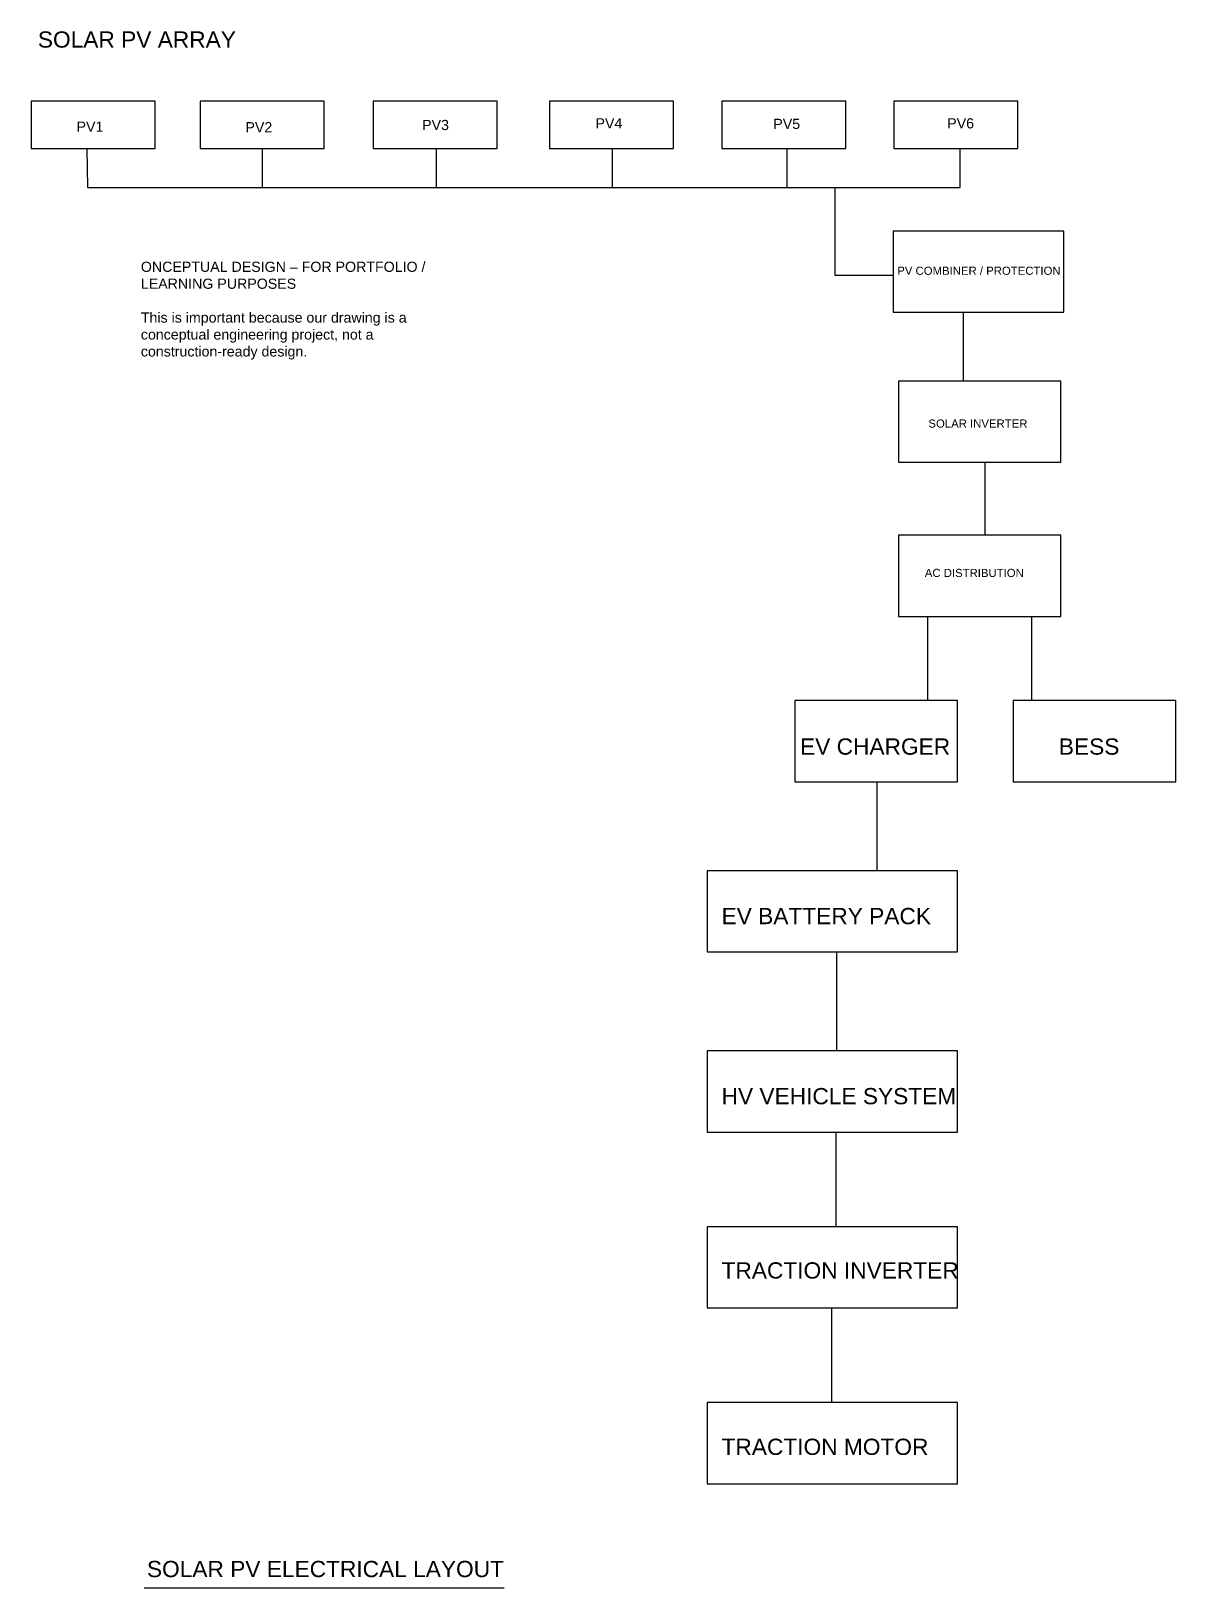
# Model space of a CAD drawing. Header units: millimetres. Extents: x 11 to 574, y -618 to 148.
import ezdxf

# ---------------------------------------------------------------- set-up
doc = ezdxf.new("R2010")
doc.units = ezdxf.units.MM
doc.header["$MEASUREMENT"] = 0
doc.layers.add('A-PV', color=7, linetype='Continuous')
doc.styles.get("Standard").update_dxf_attribs({"font": 'arial.ttf'})

msp = doc.modelspace()

# ---------------------------------------------------------------- linework, layer by layer
at = {"layer": 'A-PV'}
for p, q in [((38.27, 90.26), (38.57, 71.02)), ((124.54, 90.26), (124.54, 71.02)), ((210.2, 90.26), (210.2, 71.02)), ((296.78, 90.26), (296.78, 71.02)), ((382.75, 90.26), (382.75, 71.02)), ((468.11, 71.02), (468.11, 90.26)), ((38.57, 71.02), (468.11, 71.02)), ((406.44, 71.02), (406.44, 27.92)), ((406.44, 27.92), (435.12, 27.92)), ((469.58, 9.6), (469.58, -24.25)), ((480.26, -64.25), (517.69, -64.25)), ((480.26, -64.25), (480.26, -100.16)), ((452.07, -140.16), (452.07, -181.53)), ((503.23, -140.16), (503.23, -181.53)), ((427.01, -221.53), (427.01, -265.35)), ((407.17, -305.35), (407.17, -354.03)), ((406.88, -394.03), (406.88, -440.65)), ((404.79, -480.65), (404.79, -527.27)), ((66.45, -618.47), (243.6, -618.47))]:
    msp.add_line(p, q, dxfattribs=at)
for points in [[(71.84, 113.63), (10.79, 113.63), (10.79, 90.26), (71.84, 90.26)], [(155.07, 113.63), (94.02, 113.63), (94.02, 90.26), (155.07, 90.26)], [(240.22, 113.63), (179.17, 113.63), (179.17, 90.26), (240.22, 90.26)], [(326.91, 113.63), (265.86, 113.63), (265.86, 90.26), (326.91, 90.26)], [(411.82, 113.63), (350.77, 113.63), (350.77, 90.26), (411.82, 90.26)], [(496.44, 113.63), (435.4, 113.63), (435.4, 90.26), (496.44, 90.26)], [(435.12, 9.6), (519.14, 9.6), (519.14, 49.6), (435.12, 49.6)], [(437.69, -64.25), (517.69, -64.25), (517.69, -24.25), (437.69, -24.25)], [(437.69, -140.16), (517.69, -140.16), (517.69, -100.16), (437.69, -100.16)], [(386.69, -221.53), (466.69, -221.53), (466.69, -181.53), (386.69, -181.53)], [(494.23, -221.53), (574.23, -221.53), (574.23, -181.53), (494.23, -181.53)], [(343.48, -305.35), (466.69, -305.35), (466.69, -265.35), (343.48, -265.35)], [(343.48, -394.03), (466.69, -394.03), (466.69, -354.03), (343.48, -354.03)], [(343.48, -480.65), (466.69, -480.65), (466.69, -440.65), (343.48, -440.65)], [(343.48, -567.27), (466.69, -567.27), (466.69, -527.27), (343.48, -527.27)]]:
    msp.add_lwpolyline(points, close=True, dxfattribs=at)

# ---------------------------------------------------------------- texts
for s, height, p in [('SOLAR PV ARRAY', 8, (14.09, 139.91)), ('PV1', 5, (33.14, 98.5)), ('PV2', 5, (116.28, 98.23)), ('PV3', 5, (203.25, 99.32)), ('PV4', 5, (288.58, 100.14)), ('PV5', 5, (376.1, 99.87)), ('PV6', 5, (461.7, 100.14)), ('PV COMBINER / PROTECTION', 4, (437.1, 28.06)), ('SOLAR INVERTER', 4, (452.44, -47.17)), ('AC DISTRIBUTION', 4, (450.66, -120.73)), ('EV CHARGER', 8, (389.26, -208.22)), ('BESS', 8, (516.64, -208.22)), ('EV BATTERY PACK', 8, (350.63, -291.68)), ('HV VEHICLE SYSTEM', 8, (350.63, -380.36)), ('TRACTION INVERTER', 8, (350.63, -466.16)), ('TRACTION MOTOR', 8, (350.63, -553.01)), ('SOLAR PV ELECTRICAL LAYOUT', 8, (67.78, -613.18))]:
    msp.add_text(s, height=height, dxfattribs=at).set_placement(p)
at = {"layer": 'A-PV', "insert": (64.79, 34.51), "char_height": 5, "attachment_point": 1}
msp.add_mtext_dynamic_manual_height_columns('ONCEPTUAL DESIGN – FOR PORTFOLIO / LEARNING PURPOSES^J^JThis is important because our drawing is a conceptual engineering project, not a construction-ready design.', width=164.8924, gutter_width=40, heights=[0], dxfattribs=at)

doc.saveas('drawing.dxf')
